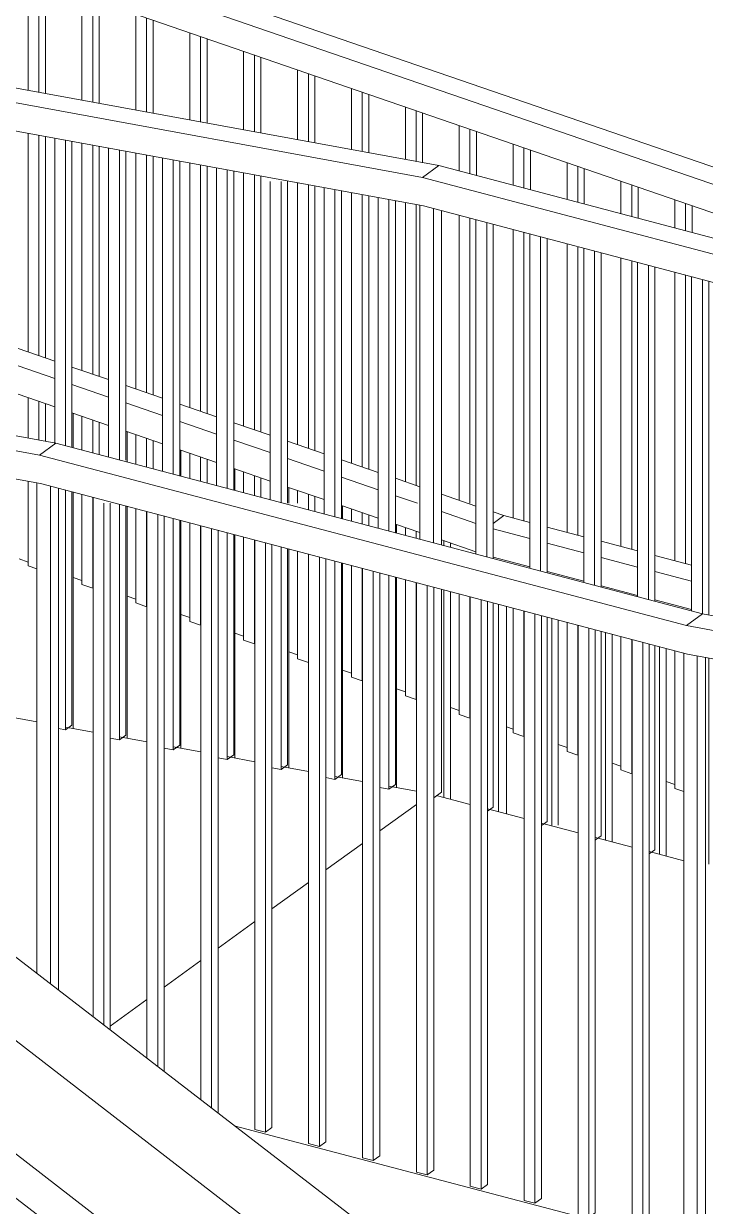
# Model space of a CAD drawing. Header units: metres. Extents: x 40 to 358, y -13 to 19.
# Drawn here: x 70.111 to 71.194, y 0.443 to 2.322 of the extents above; entities that cross this region are included whole.
import ezdxf

# ---------------------------------------------------------------- set-up
doc = ezdxf.new("R2010")
doc.units = ezdxf.units.M
for name, color, linetype, lineweight in [('A-BRND', 11, 'Continuous', 5), ('A-MURO', 113, 'Continuous', 9), ('A-PISO', 51, 'Continuous', 9), ('A-PISO-RAMP', 51, 'Continuous', 5)]:
    doc.layers.add(name, color=color, linetype=linetype, lineweight=lineweight)

# ---------------------------------------------------------------- blocks, each defined once
blk = doc.blocks.new('Ramp - Ramp-1224626-Axonometria')
at = {"layer": 'A-PISO-RAMP'}
for p, q in [((70.118, 1.4667), (70.1041, 1.4715)), ((70.2036, 1.4372), (70.1897, 1.442)), ((70.2893, 1.4077), (70.2753, 1.4125)), ((70.3749, 1.3783), (70.3609, 1.3831)), ((70.4605, 1.3488), (70.4466, 1.3536)), ((70.5461, 1.3193), (70.5322, 1.3241)), ((70.6318, 1.2898), (70.6178, 1.2946)), ((70.7174, 1.2603), (70.7034, 1.2651)), ((70.803, 1.2308), (70.7891, 1.2356)), ((70.1322, 1.2129), (70.0919, 1.2203)), ((70.2212, 1.1965), (70.1775, 1.2045)), ((70.8886, 1.2013), (70.8781, 1.205)), ((70.3068, 1.1808), (70.2631, 1.1888)), ((70.3925, 1.1651), (70.3488, 1.1731)), ((70.9743, 1.1719), (70.9603, 1.1767)), ((70.4781, 1.1494), (70.4344, 1.1574)), ((71.0599, 1.1424), (71.046, 1.1472)), ((70.5637, 1.1337), (70.52, 1.1417)), ((70.6493, 1.118), (70.6056, 1.126)), ((70.735, 1.1023), (70.6913, 1.1103)), ((71.1455, 1.1129), (71.1316, 1.1177)), ((70.8206, 1.0815), (70.7684, 1.0953)), ((70.6768, 1.0395), (70.735, 1.0816)), ((70.735, 1.0816), (70.6768, 1.0395)), ((70.9062, 1.0589), (70.848, 1.0743)), ((70.9918, 1.0363), (70.9337, 1.0517)), ((70.5912, 0.9774), (70.6493, 1.0195)), ((70.6493, 1.0195), (70.5912, 0.9774)), ((71.0775, 1.0137), (71.0193, 1.0291)), ((71.1597, 0.992), (71.1049, 1.0065)), ((70.5055, 0.9153), (70.5637, 0.9575)), ((70.5637, 0.9575), (70.5055, 0.9153)), ((70.4199, 0.8532), (70.4781, 0.8954)), ((70.4781, 0.8954), (70.4199, 0.8532)), ((70.3343, 0.7911), (70.3925, 0.8333)), ((70.3925, 0.8333), (70.3343, 0.7911)), ((70.2487, 0.729), (70.3068, 0.7712)), ((70.3068, 0.7712), (70.2487, 0.729)), ((70.4457, 0.5709), (71.1694, 0.3804))]:
    blk.add_line(p, q, dxfattribs=at)
blk = doc.blocks.new('Railing - 20-V304-Axonometria')
at = {"layer": 'A-BRND'}
for p, q in [((71.1455, 1.9977), (71.1455, 2.0425)), ((71.1626, 1.9932), (71.1626, 2.0366)), ((71.173, 1.9904), (71.173, 2.033)), ((71.1455, 1.4687), (71.1455, 1.9272)), ((71.1626, 1.4642), (71.1626, 1.9226)), ((71.1455, 1.1067), (71.1455, 1.3254)), ((71.1455, 1.1067), (71.1597, 1.1018))]:
    blk.add_line(p, q, dxfattribs=at)
blk = doc.blocks.new('Railing - 20-V305-Axonometria')
at = {"layer": 'A-BRND'}
for p, q in [((71.0599, 2.0203), (71.0599, 2.0715)), ((71.077, 2.0158), (71.077, 2.0661)), ((71.0873, 2.013), (71.0873, 2.0625)), ((71.0599, 1.4913), (71.0599, 1.9498)), ((71.077, 1.4867), (71.077, 1.9452)), ((71.0599, 1.1362), (71.0599, 1.348)), ((71.077, 1.1303), (71.077, 1.3435)), ((71.0599, 1.1362), (71.077, 1.1303))]:
    blk.add_line(p, q, dxfattribs=at)
blk = doc.blocks.new('Railing - 20-V306-Axonometria')
at = {"layer": 'A-BRND'}
for p, q in [((70.9743, 2.0429), (70.9743, 2.1014)), ((70.9914, 2.0384), (70.9914, 2.0955)), ((71.0017, 2.0356), (71.0017, 2.092)), ((70.9743, 1.5139), (70.9743, 1.9724)), ((70.9914, 1.5093), (70.9914, 1.9678)), ((70.9743, 1.1657), (70.9743, 1.3706)), ((70.9914, 1.1598), (70.9914, 1.3661)), ((70.9743, 1.1657), (70.9914, 1.1598))]:
    blk.add_line(p, q, dxfattribs=at)
blk = doc.blocks.new('Railing - 20-V307-Axonometria')
at = {"layer": 'A-BRND'}
for p, q in [((70.8886, 2.0655), (70.8886, 2.1309)), ((70.9058, 2.0609), (70.9058, 2.125)), ((70.9161, 2.0582), (70.9161, 2.1215)), ((70.8886, 1.5365), (70.8886, 1.995)), ((70.9058, 1.5319), (70.9058, 1.9904)), ((70.8886, 1.1952), (70.8886, 1.3932)), ((70.9058, 1.1893), (70.9058, 1.3887)), ((70.8886, 1.1952), (70.9058, 1.1893))]:
    blk.add_line(p, q, dxfattribs=at)
blk = doc.blocks.new('Railing - 20-V308-Axonometria')
at = {"layer": 'A-BRND'}
for p, q in [((70.803, 2.0881), (70.803, 2.1604)), ((70.8201, 2.0835), (70.8201, 2.1545)), ((70.8305, 2.0808), (70.8305, 2.151)), ((70.803, 1.5648), (70.803, 2.0176)), ((70.8201, 1.56), (70.8201, 2.013)), ((70.803, 1.2246), (70.803, 1.4158)), ((70.8201, 1.2187), (70.8201, 1.4113)), ((70.803, 1.2246), (70.8201, 1.2187))]:
    blk.add_line(p, q, dxfattribs=at)
blk = doc.blocks.new('Railing - 20-V309-Axonometria')
at = {"layer": 'A-BRND'}
for p, q in [((70.7174, 2.1064), (70.7174, 2.1899)), ((70.7345, 2.1032), (70.7345, 2.184)), ((70.7448, 2.1013), (70.7448, 2.1804)), ((70.7174, 1.5943), (70.7174, 2.0378)), ((70.7345, 1.5884), (70.7345, 2.0347)), ((70.7174, 1.5089), (70.7174, 1.5215)), ((70.7345, 1.5044), (70.7345, 1.5156)), ((70.7174, 1.2541), (70.7174, 1.4384)), ((70.7345, 1.2482), (70.7345, 1.4339)), ((70.7174, 1.2541), (70.7345, 1.2482))]:
    blk.add_line(p, q, dxfattribs=at)
blk = doc.blocks.new('Railing - 20-V310-Axonometria')
at = {"layer": 'A-BRND'}
for p, q in [((70.6318, 2.1221), (70.6318, 2.2194)), ((70.6489, 2.119), (70.6489, 2.2135)), ((70.6592, 2.1171), (70.6592, 2.2099)), ((70.6318, 1.6237), (70.6318, 2.0535)), ((70.6489, 1.6178), (70.6489, 2.0504)), ((70.6592, 1.6143), (70.6592, 2.0485)), ((70.6318, 1.5315), (70.6318, 1.551)), ((70.6489, 1.527), (70.6489, 1.5451)), ((70.6592, 1.5243), (70.6592, 1.5416)), ((70.6318, 1.2836), (70.6318, 1.461)), ((70.6489, 1.2777), (70.6489, 1.4565)), ((70.6318, 1.2836), (70.6489, 1.2777))]:
    blk.add_line(p, q, dxfattribs=at)
blk = doc.blocks.new('Railing - 20-V311-Axonometria')
at = {"layer": 'A-BRND'}
for p, q in [((70.5461, 2.1378), (70.5461, 2.2489)), ((70.5633, 2.1347), (70.5633, 2.243)), ((70.5736, 2.1328), (70.5736, 2.2394)), ((70.5461, 1.6532), (70.5461, 2.0692)), ((70.5633, 1.6473), (70.5633, 2.0661)), ((70.5736, 1.6438), (70.5736, 2.0642)), ((70.5461, 1.56), (70.5461, 1.5805)), ((70.5633, 1.5496), (70.5633, 1.5746)), ((70.5736, 1.5469), (70.5736, 1.5711)), ((70.5461, 1.3131), (70.5461, 1.4836)), ((70.5633, 1.3072), (70.5633, 1.4791)), ((70.5461, 1.3131), (70.5633, 1.3072))]:
    blk.add_line(p, q, dxfattribs=at)
blk = doc.blocks.new('Railing - 20-V312-Axonometria')
at = {"layer": 'A-BRND'}
for p, q in [((70.4605, 2.1535), (70.4605, 2.2784)), ((70.4776, 2.1504), (70.4776, 2.2725)), ((70.488, 2.1485), (70.488, 2.2689)), ((70.4605, 1.6827), (70.4605, 2.085)), ((70.4776, 1.6768), (70.4776, 2.0818)), ((70.488, 1.6733), (70.488, 2.0799)), ((70.4605, 1.5767), (70.4605, 1.61)), ((70.4776, 1.5722), (70.4776, 1.6041)), ((70.488, 1.5695), (70.488, 1.6005)), ((70.4605, 1.3426), (70.4605, 1.5062)), ((70.4776, 1.3367), (70.4776, 1.5017)), ((70.4605, 1.3426), (70.4776, 1.3367))]:
    blk.add_line(p, q, dxfattribs=at)
blk = doc.blocks.new('Railing - 20-V313-Axonometria')
at = {"layer": 'A-BRND'}
for p, q in [((70.3749, 2.1692), (70.3749, 2.3079)), ((70.392, 2.1661), (70.392, 2.302)), ((70.4023, 2.1642), (70.4023, 2.2984)), ((70.3749, 1.7122), (70.3749, 2.1007)), ((70.392, 1.7063), (70.392, 2.0975)), ((70.4023, 1.7027), (70.4023, 2.0956)), ((70.3749, 1.5993), (70.3749, 1.6395)), ((70.392, 1.5948), (70.392, 1.6336)), ((70.4023, 1.5921), (70.4023, 1.63)), ((70.3749, 1.3721), (70.3749, 1.5288)), ((70.392, 1.3662), (70.392, 1.5243)), ((70.3749, 1.3721), (70.392, 1.3662))]:
    blk.add_line(p, q, dxfattribs=at)
blk = doc.blocks.new('Railing - 20-V314-Axonometria')
at = {"layer": 'A-BRND'}
for p, q in [((70.2893, 2.1849), (70.2893, 2.3373)), ((70.3064, 2.1818), (70.3064, 2.3314)), ((70.3167, 2.1799), (70.3167, 2.3279)), ((70.2893, 1.7417), (70.2893, 2.1164)), ((70.3064, 1.7358), (70.3064, 2.1132)), ((70.3167, 1.7322), (70.3167, 2.1113)), ((70.2893, 1.6219), (70.2893, 1.669)), ((70.3064, 1.6174), (70.3064, 1.6631)), ((70.3167, 1.6147), (70.3167, 1.6595)), ((70.2893, 1.4016), (70.2893, 1.5514)), ((70.3064, 1.3957), (70.3064, 1.5469)), ((70.2893, 1.4016), (70.3064, 1.3957))]:
    blk.add_line(p, q, dxfattribs=at)
blk = doc.blocks.new('Railing - 20-V315-Axonometria')
at = {"layer": 'A-BRND'}
for p, q in [((70.2036, 2.2006), (70.2036, 2.3668)), ((70.2208, 2.1975), (70.2208, 2.3609)), ((70.2311, 2.1956), (70.2311, 2.3574)), ((70.2036, 1.7712), (70.2036, 2.1321)), ((70.2208, 1.7653), (70.2208, 2.1289)), ((70.2311, 1.7617), (70.2311, 2.127)), ((70.2036, 1.6445), (70.2036, 1.6985)), ((70.2208, 1.64), (70.2208, 1.6926)), ((70.2311, 1.6373), (70.2311, 1.689)), ((70.2036, 1.4311), (70.2036, 1.574)), ((70.2208, 1.4252), (70.2208, 1.5695)), ((70.2036, 1.4311), (70.2208, 1.4252))]:
    blk.add_line(p, q, dxfattribs=at)
blk = doc.blocks.new('Railing - 20-V316-Axonometria')
at = {"layer": 'A-BRND'}
for p, q in [((70.118, 2.2163), (70.118, 2.3963)), ((70.1351, 2.2132), (70.1351, 2.3904)), ((70.1455, 2.2113), (70.1455, 2.3869)), ((70.118, 1.8007), (70.118, 2.1478)), ((70.1351, 1.7948), (70.1351, 2.1446)), ((70.1455, 1.7912), (70.1455, 2.1428)), ((70.118, 1.6636), (70.118, 1.7279)), ((70.1351, 1.6604), (70.1351, 1.722)), ((70.1455, 1.6585), (70.1455, 1.7185)), ((70.118, 1.4605), (70.118, 1.595)), ((70.118, 1.4605), (70.1322, 1.4557))]:
    blk.add_line(p, q, dxfattribs=at)
blk = doc.blocks.new('Railing - 20-V372-Axonometria')
at = {"layer": 'A-BRND'}
for p, q in [((70.2212, 0.7441), (70.2212, 1.5694)), ((70.2383, 1.56), (70.2383, 0.7309)), ((70.2487, 0.7229), (70.2487, 1.56))]:
    blk.add_line(p, q, dxfattribs=at)
blk = doc.blocks.new('Railing - 20-V373-Axonometria')
at = {"layer": 'A-BRND'}
for p, q in [((70.3068, 0.678), (70.3068, 1.5468)), ((70.324, 1.5423), (70.324, 0.6648)), ((70.3343, 0.6568), (70.3343, 1.5395))]:
    blk.add_line(p, q, dxfattribs=at)
blk = doc.blocks.new('Railing - 20-V374-Axonometria')
at = {"layer": 'A-BRND'}
for p, q in [((70.3925, 0.612), (70.3925, 1.5242)), ((70.4096, 1.5197), (70.4096, 0.5988)), ((70.4199, 0.5908), (70.4199, 1.5169))]:
    blk.add_line(p, q, dxfattribs=at)
blk = doc.blocks.new('Railing - 20-V375-Axonometria')
at = {"layer": 'A-BRND'}
for p, q in [((70.4781, 0.5651), (70.4781, 1.5016)), ((70.4952, 1.4971), (70.4952, 0.5606)), ((70.5055, 0.568), (70.5055, 1.4944)), ((70.4781, 0.5651), (70.4952, 0.5606)), ((70.4952, 0.5606), (70.5055, 0.568))]:
    blk.add_line(p, q, dxfattribs=at)
blk = doc.blocks.new('Railing - 25-V459-Axonometria')
at = {"layer": 'A-BRND'}
for p, q in [((70.1322, 0.8128), (70.1322, 1.5924)), ((70.1536, 1.5872), (70.1536, 0.7963)), ((70.1665, 0.7863), (70.1665, 1.5838))]:
    blk.add_line(p, q, dxfattribs=at)
blk = doc.blocks.new('Railing - 25-V460-Axonometria')
at = {"layer": 'A-BRND'}
for p, q in [((71.1597, 0.3839), (71.1597, 1.3217)), ((71.1811, 1.3173), (71.1811, 0.3783)), ((71.194, 0.3876), (71.194, 1.3149)), ((71.1597, 0.3839), (71.1704, 0.3811))]:
    blk.add_line(p, q, dxfattribs=at)
blk = doc.blocks.new('Railing - Railing-1745435-Axonometria')
for name, p in [('Railing - 20-V316-Axonometria', (0, 0)), ('Railing - 20-V315-Axonometria', (0, 0)), ('Railing - 20-V314-Axonometria', (0, 0)), ('Railing - 20-V313-Axonometria', (0, 0)), ('Railing - 20-V312-Axonometria', (0, 0)), ('Railing - 20-V311-Axonometria', (0, 0)), ('Railing - 20-V310-Axonometria', (0, 0)), ('Railing - 20-V309-Axonometria', (0, 0)), ('Railing - 20-V308-Axonometria', (0, 0)), ('Railing - 20-V307-Axonometria', (0, 0)), ('Railing - 20-V306-Axonometria', (0, 0)), ('Railing - 20-V305-Axonometria', (0, 0)), ('Railing - 20-V304-Axonometria', (0, 0)), ('Railing - 25-V459-Axonometria', (0, 0)), ('Railing - 20-V372-Axonometria', (0, 0)), ('Railing - 20-V373-Axonometria', (0, 0)), ('Railing - 20-V374-Axonometria', (0, 0)), ('Railing - 20-V375-Axonometria', (0, 0)), ('Railing - 20-V375-Axonometria', (0.0856, -0.0226)), ('Railing - 20-V375-Axonometria', (0.1712, -0.0452)), ('Railing - 20-V375-Axonometria', (0.2569, -0.0678)), ('Railing - 20-V375-Axonometria', (0.3425, -0.0904)), ('Railing - 20-V375-Axonometria', (0.4281, -0.113)), ('Railing - 20-V375-Axonometria', (0.5137, -0.1356)), ('Railing - 20-V375-Axonometria', (0.5994, -0.1582)), ('Railing - 25-V460-Axonometria', (0, 0))]:
    blk.add_blockref(name, p)
blk = doc.blocks.new('Top Rail Type - Top Rail_Internal_-1746581-Axonometria')
at = {"layer": 'A-BRND'}
for p, q in [((67.6615, 3.315), (71.4988, 1.9935)), ((71.473, 1.9748), (67.6357, 3.2963)), ((67.5929, 3.2659), (71.4713, 1.9303)), ((68.69, 1.9256), (70.1622, 1.6555)), ((70.1364, 1.6367), (68.7299, 1.8948)), ((70.138, 1.5913), (68.8066, 1.8356)), ((70.1622, 1.6555), (70.1364, 1.6367)), ((70.1622, 1.6555), (71.1897, 1.3843)), ((71.1639, 1.3656), (70.1364, 1.6367)), ((71.1655, 1.3202), (70.138, 1.5913)), ((71.1897, 1.3843), (71.1639, 1.3656)), ((71.1897, 1.3843), (75.471, 0.5988)), ((75.4451, 0.58), (71.1639, 1.3656)), ((75.4468, 0.5346), (71.1655, 1.3202))]:
    blk.add_line(p, q, dxfattribs=at)
blk = doc.blocks.new('Railing - 20-V593-Axonometria')
at = {"layer": 'A-BRND'}
for p, q in [((71.1721, 1.3889), (71.1721, 1.9202)), ((71.1892, 1.3839), (71.1892, 1.9156)), ((71.1995, 1.3825), (71.1995, 1.9129)), ((71.1995, 0.9866), (71.1995, 1.3139))]:
    blk.add_line(p, q, dxfattribs=at)
blk = doc.blocks.new('Railing - 20-V594-Axonometria')
at = {"layer": 'A-BRND'}
for p, q in [((71.0864, 1.4115), (71.0864, 1.9428)), ((71.1036, 1.407), (71.1036, 1.9382)), ((71.1139, 1.4043), (71.1139, 1.9355)), ((71.1139, 1.0092), (71.1139, 1.3338)), ((71.1049, 1.0027), (71.1139, 1.0092))]:
    blk.add_line(p, q, dxfattribs=at)
blk = doc.blocks.new('Railing - 20-V595-Axonometria')
at = {"layer": 'A-BRND'}
for p, q in [((71.0008, 1.4341), (71.0008, 1.9654)), ((71.0179, 1.4296), (71.0179, 1.9608)), ((71.0283, 1.4269), (71.0283, 1.9581)), ((71.0283, 1.0318), (71.0283, 1.3564)), ((71.0193, 1.0253), (71.0283, 1.0318))]:
    blk.add_line(p, q, dxfattribs=at)
blk = doc.blocks.new('Railing - 20-V596-Axonometria')
at = {"layer": 'A-BRND'}
for p, q in [((70.9152, 1.4567), (70.9152, 1.9879)), ((70.9323, 1.4522), (70.9323, 1.9834)), ((70.9426, 1.4495), (70.9426, 1.9807)), ((70.9426, 1.0544), (70.9426, 1.379)), ((70.9345, 1.0485), (70.9426, 1.0544))]:
    blk.add_line(p, q, dxfattribs=at)
blk = doc.blocks.new('Railing - 20-V597-Axonometria')
at = {"layer": 'A-BRND'}
for p, q in [((70.8296, 1.4793), (70.8296, 2.0105)), ((70.8467, 1.4748), (70.8467, 2.006)), ((70.857, 1.4721), (70.857, 2.0033)), ((70.857, 1.077), (70.857, 1.4016)), ((70.848, 1.0705), (70.857, 1.077))]:
    blk.add_line(p, q, dxfattribs=at)
blk = doc.blocks.new('Railing - 20-V598-Axonometria')
at = {"layer": 'A-BRND'}
for p, q in [((70.6741, 1.5204), (70.6741, 2.0458)), ((70.6913, 1.5158), (70.6913, 2.0426)), ((70.7016, 1.5131), (70.7016, 2.0407)), ((70.6913, 1.1056), (70.6913, 1.4453)), ((70.7016, 1.1131), (70.7016, 1.4426)), ((70.6913, 1.1056), (70.7016, 1.1131)), ((70.6768, 1.1083), (70.6913, 1.1056))]:
    blk.add_line(p, q, dxfattribs=at)
blk = doc.blocks.new('Railing - 20-V599-Axonometria')
at = {"layer": 'A-BRND'}
for p, q in [((70.5885, 1.543), (70.5885, 2.0615)), ((70.6056, 1.5384), (70.6056, 2.0583)), ((70.616, 1.5357), (70.616, 2.0564)), ((70.6056, 1.1213), (70.6056, 1.4679)), ((70.616, 1.1288), (70.616, 1.4652)), ((70.6056, 1.1213), (70.616, 1.1288)), ((70.5912, 1.124), (70.6056, 1.1213))]:
    blk.add_line(p, q, dxfattribs=at)
blk = doc.blocks.new('Railing - 20-V600-Axonometria')
at = {"layer": 'A-BRND'}
for p, q in [((70.5029, 1.5656), (70.5029, 2.0715)), ((70.52, 1.561), (70.52, 2.0715)), ((70.5303, 1.56), (70.5303, 2.0715)), ((70.52, 1.137), (70.52, 1.4905)), ((70.5303, 1.1445), (70.5303, 1.4878)), ((70.5055, 1.1397), (70.52, 1.137)), ((70.52, 1.137), (70.5303, 1.1445))]:
    blk.add_line(p, q, dxfattribs=at)
blk = doc.blocks.new('Railing - 20-V601-Axonometria')
at = {"layer": 'A-BRND'}
for p, q in [((70.4173, 1.5882), (70.4173, 2.0929)), ((70.4344, 1.5836), (70.4344, 2.0897)), ((70.4447, 1.5809), (70.4447, 2.0878)), ((70.4344, 1.1527), (70.4344, 1.5131)), ((70.4447, 1.1602), (70.4447, 1.5104)), ((70.4199, 1.1554), (70.4344, 1.1527)), ((70.4344, 1.1527), (70.4447, 1.1602))]:
    blk.add_line(p, q, dxfattribs=at)
blk = doc.blocks.new('Railing - 20-V602-Axonometria')
at = {"layer": 'A-BRND'}
for p, q in [((70.3316, 1.6108), (70.3316, 2.1086)), ((70.3488, 1.6062), (70.3488, 2.1055)), ((70.3591, 1.6035), (70.3591, 2.1036)), ((70.3488, 1.1684), (70.3488, 1.5357)), ((70.3591, 1.1759), (70.3591, 1.533)), ((70.3343, 1.1711), (70.3488, 1.1684)), ((70.3488, 1.1684), (70.3591, 1.1759))]:
    blk.add_line(p, q, dxfattribs=at)
blk = doc.blocks.new('Railing - 20-V603-Axonometria')
at = {"layer": 'A-BRND'}
for p, q in [((70.246, 1.6334), (70.246, 2.1243)), ((70.2631, 1.6288), (70.2631, 2.1212)), ((70.2735, 1.6283), (70.2735, 2.1193)), ((70.2631, 1.1841), (70.2631, 1.5583)), ((70.2735, 1.1916), (70.2735, 1.5556)), ((70.2487, 1.1868), (70.2631, 1.1841)), ((70.2631, 1.1841), (70.2735, 1.1916))]:
    blk.add_line(p, q, dxfattribs=at)
blk = doc.blocks.new('Railing - 20-V604-Axonometria')
at = {"layer": 'A-BRND'}
for p, q in [((70.1604, 1.6562), (70.1604, 2.14)), ((70.1775, 1.6514), (70.1775, 2.1369)), ((70.1878, 1.6487), (70.1878, 2.135)), ((70.1775, 1.1999), (70.1775, 1.5809)), ((70.1878, 1.2073), (70.1878, 1.5782)), ((70.1775, 1.1999), (70.1878, 1.2073)), ((70.1665, 1.2019), (70.1775, 1.1999))]:
    blk.add_line(p, q, dxfattribs=at)
blk = doc.blocks.new('Railing - 20-V657-Axonometria')
at = {"layer": 'A-BRND'}
for p, q in [((70.1897, 1.6482), (70.1897, 1.7032)), ((70.1897, 1.2023), (70.1897, 1.5777))]:
    blk.add_line(p, q, dxfattribs=at)
blk = doc.blocks.new('Railing - 20-V658-Axonometria')
at = {"layer": 'A-BRND'}
for p, q in [((70.2753, 1.6256), (70.2753, 1.6738)), ((70.2753, 1.1866), (70.2753, 1.5551))]:
    blk.add_line(p, q, dxfattribs=at)
blk = doc.blocks.new('Railing - 20-V659-Axonometria')
at = {"layer": 'A-BRND'}
for p, q in [((70.3609, 1.603), (70.3609, 1.6443)), ((70.3609, 1.1709), (70.3609, 1.5325))]:
    blk.add_line(p, q, dxfattribs=at)
blk = doc.blocks.new('Railing - 20-V660-Axonometria')
at = {"layer": 'A-BRND'}
for p, q in [((70.4466, 1.5804), (70.4466, 1.6148)), ((70.4466, 1.1552), (70.4466, 1.5099))]:
    blk.add_line(p, q, dxfattribs=at)
blk = doc.blocks.new('Railing - 20-V661-Axonometria')
at = {"layer": 'A-BRND'}
for p, q in [((70.5322, 1.56), (70.5322, 1.5853)), ((70.5322, 1.1395), (70.5322, 1.4873))]:
    blk.add_line(p, q, dxfattribs=at)
blk = doc.blocks.new('Railing - 20-V662-Axonometria')
at = {"layer": 'A-BRND'}
for p, q in [((70.6178, 1.5352), (70.6178, 1.5558)), ((70.6178, 1.1238), (70.6178, 1.4647))]:
    blk.add_line(p, q, dxfattribs=at)
blk = doc.blocks.new('Railing - 20-V663-Axonometria')
at = {"layer": 'A-BRND'}
for p, q in [((70.7034, 1.5126), (70.7034, 1.5263)), ((70.7034, 1.1081), (70.7034, 1.4421))]:
    blk.add_line(p, q, dxfattribs=at)
blk = doc.blocks.new('Railing - 20-V664-Axonometria')
at = {"layer": 'A-BRND'}
for p, q in [((70.7787, 1.5004), (70.7787, 1.4928)), ((70.7891, 1.49), (70.7891, 1.4968)), ((70.7787, 1.4222), (70.7787, 1.0925)), ((70.7891, 1.0898), (70.7891, 1.4195))]:
    blk.add_line(p, q, dxfattribs=at)
blk = doc.blocks.new('Railing - 20-V665-Axonometria')
at = {"layer": 'A-BRND'}
for p, q in [((70.95, 1.377), (70.95, 1.0485)), ((70.9603, 1.0485), (70.9603, 1.3743))]:
    blk.add_line(p, q, dxfattribs=at)
blk = doc.blocks.new('Railing - 20-V666-Axonometria')
at = {"layer": 'A-BRND'}
for p, q in [((71.0356, 1.3544), (71.0356, 1.0248)), ((71.046, 1.022), (71.046, 1.3517))]:
    blk.add_line(p, q, dxfattribs=at)
blk = doc.blocks.new('Railing - 20-V667-Axonometria')
at = {"layer": 'A-BRND'}
for p, q in [((71.1212, 1.3318), (71.1212, 1.0022)), ((71.1316, 0.9994), (71.1316, 1.3291))]:
    blk.add_line(p, q, dxfattribs=at)
blk = doc.blocks.new('Railing - 25-V767-Axonometria')
at = {"layer": 'A-BRND'}
for p, q in [((70.7405, 1.5028), (70.7405, 2.0336)), ((70.7619, 1.4972), (70.7619, 2.0284)), ((70.7748, 1.4938), (70.7748, 2.025)), ((70.7748, 1.1008), (70.7748, 1.4233)), ((70.7624, 1.0918), (70.7748, 1.1008))]:
    blk.add_line(p, q, dxfattribs=at)
blk = doc.blocks.new('Railing - 25-V768-Axonometria')
at = {"layer": 'A-BRND'}
for p, q in [((70.8652, 1.3994), (70.8652, 1.0697)), ((70.8781, 1.0663), (70.8781, 1.396))]:
    blk.add_line(p, q, dxfattribs=at)
blk = doc.blocks.new('Railing - Railing-1752316-Axonometria')
for name in ['Railing - 20-V604-Axonometria', 'Railing - 20-V603-Axonometria', 'Railing - 20-V602-Axonometria', 'Railing - 20-V601-Axonometria', 'Railing - 20-V600-Axonometria', 'Railing - 20-V599-Axonometria', 'Railing - 20-V598-Axonometria', 'Railing - 25-V767-Axonometria', 'Railing - 20-V597-Axonometria', 'Railing - 20-V596-Axonometria', 'Railing - 20-V595-Axonometria', 'Railing - 20-V594-Axonometria', 'Railing - 20-V593-Axonometria', 'Railing - 20-V657-Axonometria', 'Railing - 20-V658-Axonometria', 'Railing - 20-V659-Axonometria', 'Railing - 20-V660-Axonometria', 'Railing - 20-V661-Axonometria', 'Railing - 20-V662-Axonometria', 'Railing - 20-V663-Axonometria', 'Railing - 20-V664-Axonometria', 'Railing - 25-V768-Axonometria', 'Railing - 20-V665-Axonometria', 'Railing - 20-V666-Axonometria', 'Railing - 20-V667-Axonometria']:
    blk.add_blockref(name, (0, 0))
blk = doc.blocks.new('Top Rail Type - Top Rail_Internal_-1752441-Axonometria')
at = {"layer": 'A-BRND'}
for p, q in [((67.7502, 2.6508), (70.7706, 2.0966)), ((70.7448, 2.0779), (67.7901, 2.62)), ((70.7464, 2.0325), (67.8667, 2.5608)), ((70.7448, 2.0779), (70.7706, 2.0966)), ((70.7706, 2.0966), (71.7981, 1.8254)), ((71.7723, 1.8067), (70.7448, 2.0779)), ((71.7739, 1.7613), (70.7464, 2.0325)), ((70.1022, 1.8061), (70.1604, 1.7861)), ((70.1604, 1.7584), (70.1022, 1.7785)), ((70.1878, 1.7766), (70.246, 1.7566)), ((70.246, 1.7289), (70.1878, 1.749)), ((70.1022, 1.7334), (70.1604, 1.7133)), ((70.2735, 1.7471), (70.3316, 1.7271)), ((70.3316, 1.6995), (70.2735, 1.7195)), ((70.3591, 1.7176), (70.4173, 1.6976)), ((70.1878, 1.7039), (70.246, 1.6839)), ((70.2735, 1.6744), (70.3316, 1.6544)), ((70.4173, 1.67), (70.3591, 1.69)), ((70.4447, 1.6881), (70.5029, 1.6681)), ((70.5029, 1.6405), (70.4447, 1.6605)), ((70.5303, 1.6587), (70.5885, 1.6386)), ((70.3591, 1.6449), (70.4173, 1.6249)), ((70.5885, 1.611), (70.5303, 1.631)), ((70.616, 1.6292), (70.6741, 1.6091)), ((70.4447, 1.6154), (70.5029, 1.5954)), ((70.6741, 1.5815), (70.616, 1.6015)), ((70.7016, 1.5997), (70.7405, 1.5863)), ((70.5303, 1.5859), (70.5885, 1.5659)), ((70.7367, 1.56), (70.7016, 1.5721)), ((70.7748, 1.5745), (70.8296, 1.5556)), ((70.616, 1.5565), (70.6741, 1.5364)), ((70.8296, 1.528), (70.7748, 1.5468)), ((70.857, 1.5462), (70.8739, 1.5404)), ((70.7016, 1.527), (70.7405, 1.5136)), ((70.8739, 1.5404), (70.857, 1.5281)), ((70.8739, 1.5404), (70.9152, 1.5295)), ((70.9152, 1.5039), (70.857, 1.5193)), ((70.9426, 1.5222), (71.0008, 1.5069)), ((70.7748, 1.5017), (70.8296, 1.4829)), ((71.0008, 1.4813), (70.9426, 1.4967)), ((71.0283, 1.4996), (71.0864, 1.4843)), ((70.857, 1.4743), (70.9152, 1.4589)), ((71.0864, 1.4587), (71.0283, 1.4741)), ((71.1139, 1.477), (71.1721, 1.4617)), ((70.9426, 1.4517), (71.0008, 1.4363)), ((71.1721, 1.4361), (71.1139, 1.4515)), ((71.0283, 1.4291), (71.0864, 1.4137)), ((71.1139, 1.4065), (71.1721, 1.3912))]:
    blk.add_line(p, q, dxfattribs=at)

msp = doc.modelspace()

# ---------------------------------------------------------------- linework, layer by layer
at = {"layer": 'A-MURO'}
for p, q in [((74.3556, -2.579), (59.7184, 8.7151)), ((59.7184, 8.5352), (74.3556, -2.7589)), ((60.1321, 8.5289), (74.4121, -2.4896))]:
    msp.add_line(p, q, dxfattribs=at)
at = {"layer": 'A-PISO'}
msp.add_line((75.1585, -3.4488), (57.0091, 10.5554), dxfattribs=at)

# ---------------------------------------------------------------- block references
at = {"layer": 'A-BRND'}
for name in ['Top Rail Type - Top Rail_Internal_-1746581-Axonometria', 'Railing - Railing-1745435-Axonometria', 'Top Rail Type - Top Rail_Internal_-1752441-Axonometria', 'Railing - Railing-1752316-Axonometria']:
    msp.add_blockref(name, (0, 0), dxfattribs=at)
at = {"layer": 'A-PISO-RAMP'}
msp.add_blockref('Ramp - Ramp-1224626-Axonometria', (0, 0), dxfattribs=at)

doc.saveas('drawing.dxf')
